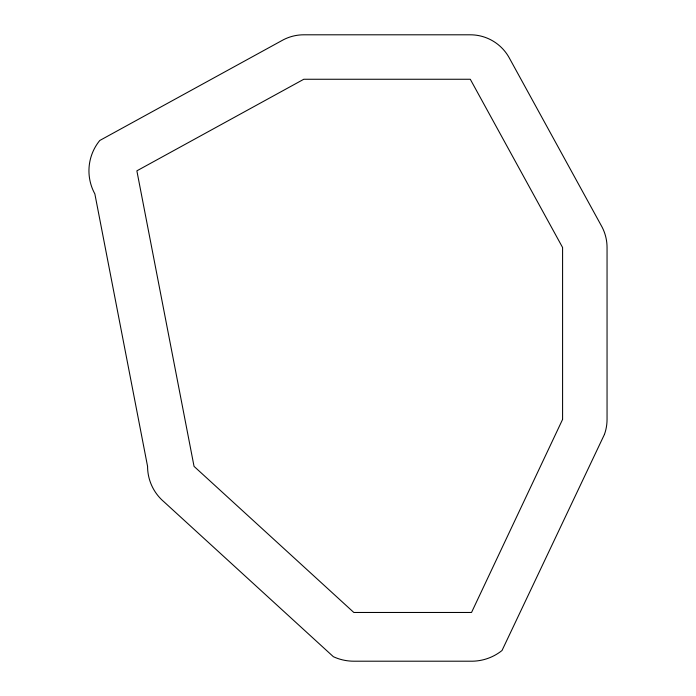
<?xml version="1.0" encoding="UTF-8"?>
<svg xmlns="http://www.w3.org/2000/svg" width="696" height="696" viewBox="0 0 696 696"><rect width="100%" height="100%" fill="white"/><g stroke="black" fill="none" stroke-linecap="round" stroke-linejoin="round"><path stroke-width="1.04" d="M562.586 419.418L471.531 612.471L353.829 612.471L194.045 466.372L136.868 170.833L303.795 79.257L470.287 79.257L562.586 247.498L562.586 419.418M604.441 434.417L502.016 650.508A48.746 48.746 0 0 1 472.645 661.2L353.829 661.2A48.729 48.729 0 0 1 333.375 656.702L163.943 501.781A46.475 46.475 0 0 1 147.569 466.372L94.856 193.88A47.928 47.928 0 0 1 99.772 140.488L281.567 40.76A44.457 44.457 0 0 1 303.795 34.8L470.287 34.8A44.457 44.457 0 0 1 509.124 57.629L601.092 225.269A44.466 44.466 0 0 1 607.051 247.498L607.051 419.418A44.466 44.466 0 0 1 604.441 434.417"/></g></svg>
